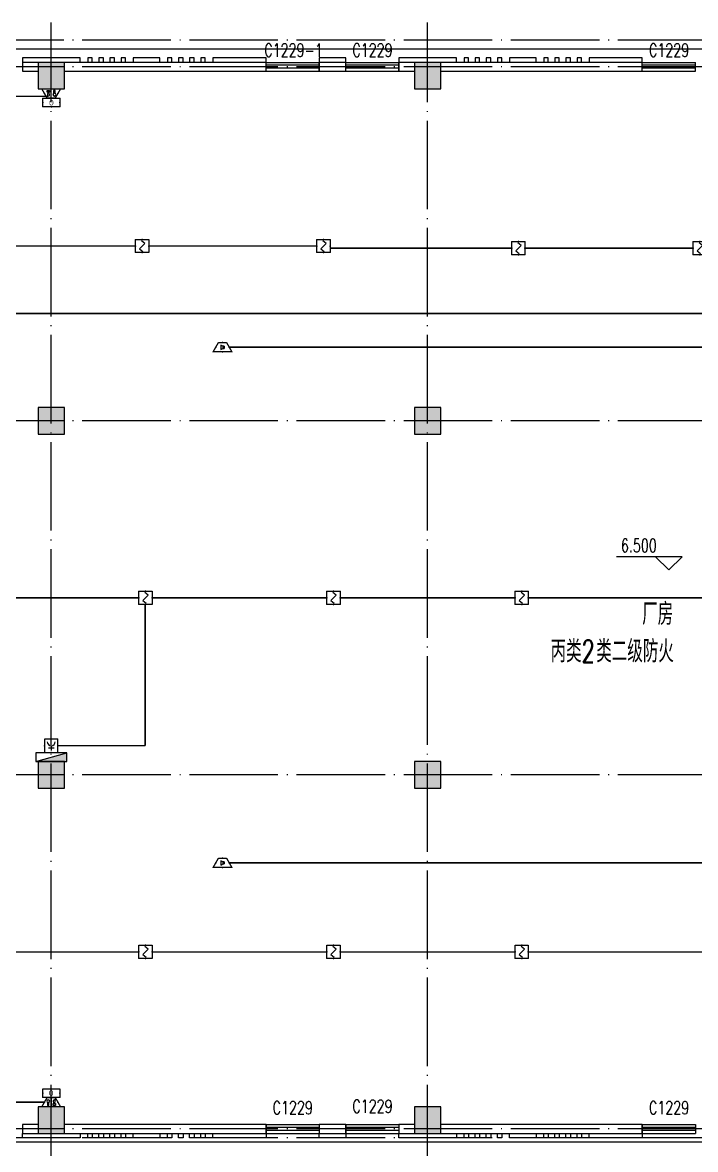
# Model space of a CAD drawing. Extents: x -124594 to 516503, y -3148 to 203159.
# Drawn here: x 110008 to 125208, y 17676 to 43139 of the extents above; entities that cross this region are included whole.
import ezdxf
from ezdxf.enums import TextEntityAlignment as Align

# ---------------------------------------------------------------- set-up
doc = ezdxf.new("R2010")
doc.units = 0
doc.header["$LTSCALE"] = 1000
doc.header["$MEASUREMENT"] = 0
doc.linetypes.add('DOTE', pattern=[2.42, 2, -0.2, 0.02, -0.2])
for name, color, linetype in [('COLUMN', 9, 'Continuous'), ('EQUIP-消防', 3, 'Continuous'), ('EQUIP_消火栓', 7, 'Continuous'), ('J-ANNO-标高标注', 144, 'Continuous'), ('J-AXIS-轴线', 1, 'DOTE'), ('J-DOOR-窗', 8, 'Continuous'), ('J-WALL-墙体', 2, 'Continuous'), ('PUB_HATCH', 8, 'Continuous'), ('PUB_TEXT', 7, 'Continuous'), ('WINDOW_TEXT', 7, 'Continuous'), ('WIRE-消防', 222, 'Continuous'), ('WIRE-消防广播', 4, 'TG_BC'), ('WIRE-消防电话', 4, 'TG_F'), ('外墙装饰线', 181, 'Continuous'), ('装饰柱', 7, 'Continuous')]:
    doc.layers.add(name, color=color, linetype=linetype)
doc.layers.add('建筑底图', color=8, linetype='Continuous', lineweight=5)
doc.styles.add('_TCH_DIM', font='SIMPLEX', dxfattribs={"bigfont": 'GBCBIG'})
doc.styles.add('_TCH_WINDOW', font='SIMPLEX', dxfattribs={"height": 3.5, "bigfont": 'GBCBIG'})
doc.styles.add('_TEL_ATTDEF', font='GBENOR', dxfattribs={"width": 0.8, "height": 3, "bigfont": 'GBCBIG'})
doc.styles.add('HZ', font='simplex.shx', dxfattribs={"width": 0.7, "bigfont": 'hztxt.shx'})
doc.styles.get("Standard").update_dxf_attribs({"font": 'gbenor.shx', "bigfont": 'gbcbig.shx'})
doc.styles.add('TG_LINETYPE', font='SIMPLEX', dxfattribs={"width": 0.8, "height": 3, "bigfont": 'HZTXT'})
doc.linetypes.add('TG_BC', pattern='A,2,-0.85,["BC",TG_LINETYPE,S=0.1,R=0,X=-0.65,Y=-0.15],0', length=2.85)
doc.linetypes.add('TG_F', pattern='A,2,-0.4,["F",TG_LINETYPE,S=0.1,R=0,X=-0.28,Y=-0.15],0', length=2.4)

# ---------------------------------------------------------------- blocks, each defined once
blk = doc.blocks.new('_FZH')
blk.add_lwpolyline([(-0.5, -0.5), (0.5, -0.5), (0.5, 0.5), (-0.5, 0.5)], close=True)
at = {"layer": 'PUB_HATCH'}
blk.add_solid([(-0.5, -0.5), (0.5, -0.5), (-0.5, 0.5), (0.5, 0.5)], dxfattribs=at)
blk = doc.blocks.new('$TCHSYS$WIN2D')
for p, q in [((-0.5, 0.5), (0.5, 0.5)), ((-0.5, 0.5), (-0.5, -0.5)), ((0.5, 0.5), (0.5, -0.5)), ((0.5, 0.167), (-0.5, 0.167)), ((0.5, -0.167), (-0.5, -0.167)), ((-0.5, -0.5), (0.5, -0.5))]:
    blk.add_line(p, q)
blk = doc.blocks.new('HGSDEWS')
at = {"color": 8}
blk.add_lwpolyline([(144558.3, 94490.8), (102258.3, 94490.8)], dxfattribs=at)
at = {"layer": 'J-ANNO-标高标注', "color": 8}
for p, q in [((124906.2, 107721.1), (123428.2, 107721.1)), ((124606.2, 107421.1), (124306.2, 107721.1)), ((124606.2, 107421.1), (124906.2, 107721.1))]:
    blk.add_line(p, q, dxfattribs=at)
at = {"layer": 'J-AXIS-轴线', "color": 8}
for p, q in [((110658.3, 93790.8), (110658.3, 119790.8)), ((119158.3, 93790.8), (119158.3, 119790.8)), ((149658.3, 119390.8), (101158.3, 119390.8)), ((149658.3, 118790.8), (101158.3, 118790.8)), ((149658.3, 110790.8), (101158.3, 110790.8)), ((149658.3, 102790.8), (101158.3, 102790.8)), ((149658.3, 94790.8), (101158.3, 94790.8)), ((149658.3, 94590.8), (101158.3, 94590.8))]:
    blk.add_line(p, q, dxfattribs=at)
at = {"layer": 'J-WALL-墙体', "color": 8}
for p, q in [((110358.3, 118890.8), (110008.3, 118890.8)), ((110008.3, 118890.8), (110008.3, 118690.8)), ((110008.3, 118690.8), (110358.3, 118690.8)), ((115508.3, 118890.8), (110958.3, 118890.8)), ((110958.3, 118690.8), (115508.3, 118690.8)), ((115508.3, 118690.8), (115508.3, 118890.8)), ((117308.3, 118890.8), (116708.3, 118890.8)), ((116708.3, 118890.8), (116708.3, 118690.8)), ((116708.3, 118690.8), (117308.3, 118690.8)), ((117308.3, 118690.8), (117308.3, 118890.8)), ((118858.3, 118890.8), (118508.3, 118890.8)), ((118508.3, 118890.8), (118508.3, 118690.8)), ((118508.3, 118690.8), (118858.3, 118690.8)), ((124008.3, 118890.8), (119458.3, 118890.8)), ((119458.3, 118690.8), (124008.3, 118690.8)), ((124008.3, 118690.8), (124008.3, 118890.8)), ((110358.3, 94890.8), (110008.3, 94890.8)), ((110008.3, 94890.8), (110008.3, 94690.8)), ((115508.3, 94890.8), (110958.3, 94890.8)), ((115508.3, 94690.8), (115508.3, 94890.8)), ((117308.3, 94890.8), (116708.3, 94890.8)), ((116708.3, 94890.8), (116708.3, 94690.8)), ((117308.3, 94690.8), (117308.3, 94890.8)), ((118858.3, 94890.8), (118508.3, 94890.8)), ((118508.3, 94890.8), (118508.3, 94690.8)), ((124008.3, 94890.8), (119458.3, 94890.8)), ((124008.3, 94690.8), (124008.3, 94890.8)), ((110008.3, 94690.8), (110358.3, 94690.8)), ((110958.3, 94690.8), (115508.3, 94690.8)), ((116708.3, 94690.8), (117308.3, 94690.8)), ((118508.3, 94690.8), (118858.3, 94690.8)), ((119458.3, 94690.8), (124008.3, 94690.8))]:
    blk.add_line(p, q, dxfattribs=at)
at = {"layer": '外墙装饰线', "color": 8}
for points in [[(144558.3, 119190.8), (106258.3, 119190.8)], [(144558.3, 94490.8), (102258.3, 94490.8)]]:
    blk.add_lwpolyline(points, dxfattribs=at)
at = {"layer": '装饰柱', "color": 8}
for points in [[(111308.3, 118890.8), (111308.3, 118990.8), (110008.3, 118990.8), (110008.3, 118890.8)], [(111583.3, 118890.8), (111583.3, 118990.8), (111483.3, 118990.8), (111483.3, 118890.8)], [(111833.3, 118890.8), (111833.3, 118990.8), (111733.3, 118990.8), (111733.3, 118890.8)], [(112083.3, 118890.8), (112083.3, 118990.8), (111983.3, 118990.8), (111983.3, 118890.8)], [(112333.3, 118890.8), (112333.3, 118990.8), (112233.3, 118990.8), (112233.3, 118890.8)], [(113108.3, 118890.8), (113108.3, 118990.8), (112508.3, 118990.8), (112508.3, 118890.8)], [(113383.3, 118890.8), (113383.3, 118990.8), (113283.3, 118990.8), (113283.3, 118890.8)], [(113633.3, 118890.8), (113633.3, 118990.8), (113533.3, 118990.8), (113533.3, 118890.8)], [(113883.3, 118890.8), (113883.3, 118990.8), (113783.3, 118990.8), (113783.3, 118890.8)], [(114133.3, 118890.8), (114133.3, 118990.8), (114033.3, 118990.8), (114033.3, 118890.8)], [(115508.3, 118890.8), (115508.3, 118990.8), (114308.3, 118990.8), (114308.3, 118890.8)], [(117308.3, 118890.8), (117308.3, 118990.8), (116708.3, 118990.8), (116708.3, 118890.8)], [(119808.3, 118890.8), (119808.3, 118990.8), (118508.3, 118990.8), (118508.3, 118890.8)], [(120083.3, 118890.8), (120083.3, 118990.8), (119983.3, 118990.8), (119983.3, 118890.8)], [(120333.3, 118890.8), (120333.3, 118990.8), (120233.3, 118990.8), (120233.3, 118890.8)], [(120583.3, 118890.8), (120583.3, 118990.8), (120483.3, 118990.8), (120483.3, 118890.8)], [(120833.3, 118890.8), (120833.3, 118990.8), (120733.3, 118990.8), (120733.3, 118890.8)], [(121608.3, 118890.8), (121608.3, 118990.8), (121008.3, 118990.8), (121008.3, 118890.8)], [(121883.3, 118890.8), (121883.3, 118990.8), (121783.3, 118990.8), (121783.3, 118890.8)], [(122133.3, 118890.8), (122133.3, 118990.8), (122033.3, 118990.8), (122033.3, 118890.8)], [(122383.3, 118890.8), (122383.3, 118990.8), (122283.3, 118990.8), (122283.3, 118890.8)], [(122633.3, 118890.8), (122633.3, 118990.8), (122533.3, 118990.8), (122533.3, 118890.8)], [(124008.3, 118890.8), (124008.3, 118990.8), (122808.3, 118990.8), (122808.3, 118890.8)], [(111308.3, 94690.8), (111308.3, 94590.8), (110008.3, 94590.8), (110008.3, 94690.8)], [(111583.3, 94690.8), (111583.3, 94590.8), (111483.3, 94590.8), (111483.3, 94690.8)], [(111833.3, 94690.8), (111833.3, 94590.8), (111733.3, 94590.8), (111733.3, 94690.8)], [(112083.3, 94690.8), (112083.3, 94590.8), (111983.3, 94590.8), (111983.3, 94690.8)], [(112333.3, 94690.8), (112333.3, 94590.8), (112233.3, 94590.8), (112233.3, 94690.8)], [(113108.3, 94690.8), (113108.3, 94590.8), (112508.3, 94590.8), (112508.3, 94690.8)], [(113383.3, 94690.8), (113383.3, 94590.8), (113283.3, 94590.8), (113283.3, 94690.8)], [(113633.3, 94690.8), (113633.3, 94590.8), (113533.3, 94590.8), (113533.3, 94690.8)], [(113883.3, 94690.8), (113883.3, 94590.8), (113783.3, 94590.8), (113783.3, 94690.8)], [(114133.3, 94690.8), (114133.3, 94590.8), (114033.3, 94590.8), (114033.3, 94690.8)], [(115508.3, 94690.8), (115508.3, 94590.8), (114308.3, 94590.8), (114308.3, 94690.8)], [(117308.3, 94690.8), (117308.3, 94590.8), (116708.3, 94590.8), (116708.3, 94690.8)], [(119808.3, 94690.8), (119808.3, 94590.8), (118508.3, 94590.8), (118508.3, 94690.8)], [(120083.3, 94690.8), (120083.3, 94590.8), (119983.3, 94590.8), (119983.3, 94690.8)], [(120333.3, 94690.8), (120333.3, 94590.8), (120233.3, 94590.8), (120233.3, 94690.8)], [(120583.3, 94690.8), (120583.3, 94590.8), (120483.3, 94590.8), (120483.3, 94690.8)], [(120833.3, 94690.8), (120833.3, 94590.8), (120733.3, 94590.8), (120733.3, 94690.8)], [(121608.3, 94690.8), (121608.3, 94590.8), (121008.3, 94590.8), (121008.3, 94690.8)], [(121883.3, 94690.8), (121883.3, 94590.8), (121783.3, 94590.8), (121783.3, 94690.8)], [(122133.3, 94690.8), (122133.3, 94590.8), (122033.3, 94590.8), (122033.3, 94690.8)], [(122383.3, 94690.8), (122383.3, 94590.8), (122283.3, 94590.8), (122283.3, 94690.8)], [(122633.3, 94690.8), (122633.3, 94590.8), (122533.3, 94590.8), (122533.3, 94690.8)], [(124008.3, 94690.8), (124008.3, 94590.8), (122808.3, 94590.8), (122808.3, 94690.8)]]:
    blk.add_lwpolyline(points, dxfattribs=at)
at = {"layer": 'COLUMN', "color": 8, "xscale": 600, "yscale": 600, "zscale": 600, "rotation": 90}
for p in [(110658.3, 118590.8), (119158.3, 118590.8), (110658.3, 110790.8), (119158.3, 110790.8), (110658.3, 102790.8), (119158.3, 102790.8), (110658.3, 94990.8), (119158.3, 94990.8)]:
    blk.add_blockref('_FZH', p, dxfattribs=at)
at = {"layer": 'J-DOOR-窗', "color": 8}
ref = blk.add_blockref('$TCHSYS$WIN2D', (116108.3, 118790.8), dxfattribs=dict(at, xscale=-1200, yscale=200, zscale=200, rotation=180))
ref.add_attrib('A', 'C1229-1', (115468.3, 119017), dxfattribs={"layer": 'WINDOW_TEXT', "color": 8, "height": 297.5, "style": '_TCH_WINDOW', "width": 0.705882})
ref = blk.add_blockref('$TCHSYS$WIN2D', (117908.3, 118790.8), dxfattribs=dict(at, xscale=-1200, yscale=200, zscale=200, rotation=180))
ref.add_attrib('A', 'C1229', (117458.3, 119017), dxfattribs={"layer": 'WINDOW_TEXT', "color": 8, "height": 297.5, "style": '_TCH_WINDOW', "width": 0.705882})
ref = blk.add_blockref('$TCHSYS$WIN2D', (124608.3, 118790.8), dxfattribs=dict(at, xscale=-1200, yscale=200, zscale=200, rotation=180))
ref.add_attrib('A', 'C1229', (124158.3, 119017), dxfattribs={"layer": 'WINDOW_TEXT', "color": 8, "height": 297.5, "style": '_TCH_WINDOW', "width": 0.705882})
ref = blk.add_blockref('$TCHSYS$WIN2D', (116108.3, 94790.8), dxfattribs=dict(at, xscale=1200, yscale=200, zscale=200))
ref.add_attrib('A', 'C1229', (115658.3, 95122.5), dxfattribs={"layer": 'WINDOW_TEXT', "color": 8, "height": 297.5, "style": '_TCH_WINDOW', "width": 0.705882})
ref = blk.add_blockref('$TCHSYS$WIN2D', (117908.3, 94790.8), dxfattribs=dict(at, xscale=1200, yscale=200, zscale=200))
ref.add_attrib('A', 'C1229', (117458.3, 95154.6), dxfattribs={"layer": 'WINDOW_TEXT', "color": 8, "height": 297.5, "style": '_TCH_WINDOW', "width": 0.705882})
ref = blk.add_blockref('$TCHSYS$WIN2D', (124608.3, 94790.8), dxfattribs=dict(at, xscale=1200, yscale=200, zscale=200))
ref.add_attrib('A', 'C1229', (124158.3, 95122.5), dxfattribs={"layer": 'WINDOW_TEXT', "color": 8, "height": 297.5, "style": '_TCH_WINDOW', "width": 0.705882})
at = {"layer": 'J-ANNO-标高标注', "color": 7, "style": '_TCH_DIM', "width": 0.705882}
blk.add_text('6.500', height=297.5, dxfattribs=at).set_placement((123524.2, 107826.1))
at = {"layer": 'PUB_TEXT', "color": 8, "style": 'HZ', "width": 0.7}
for s, p in [('厂房', (124005.3, 106177.4)), ('丙类', (121935.8, 105333.2)), ('2', (122635.8, 105333.2)), ('类二级防火', (122969.1, 105333.2))]:
    blk.add_text(s, height=500, dxfattribs=at).set_placement(p)
blk = doc.blocks.new('$Equip$00002649')
for p, q in [((-0.5, 0.5), (-0.5, -0.5)), ((0.5, 0.5), (-0.5, 0.5)), ((-0.2, 0.2), (0.05, 0.4)), ((0, 0), (-0.2, 0.2)), ((0, 0), (0.2, -0.2)), ((0.5, -0.5), (0.5, 0.5)), ((-0.5, -0.5), (0.5, -0.5)), ((0.2, -0.2), (-0.05, -0.4))]:
    blk.add_line(p, q)
at = {"const_width": 0.0667}
blk.add_lwpolyline([(-0.5, 0.5), (0.5, 0.5), (0.5, -0.5), (-0.5, -0.5), (-0.5, 0.5), (0.5, 0.5)], dxfattribs=at)
for p in [(-0.5, 0), (0, 0.5), (0.5, 0), (0, -0.5)]:
    blk.add_point(p)
at = {"color": 7, "flags": 1}
for tag, height, p in [('A', 0.00002, (0, 0)), ('B', 0.4, (0.762, -0.208))]:
    blk.add_attdef(tag, text='', height=height, dxfattribs=at).set_placement(p, align=Align.MIDDLE_CENTER)
blk = doc.blocks.new('$equip$00002679')
for p, q in [((-0.3, 0.699), (-0.703, 0)), ((-0.703, 0), (0.703, 0)), ((-0.264, 0.249), (-0.304, 0.569)), ((-0.304, 0.569), (-0.128, 0.489)), ((-0.304, 0.249), (-0.304, 0.113)), ((-0.128, 0.249), (-0.304, 0.249)), ((-0.304, 0.113), (-0.128, 0.113)), ((0.3, 0.699), (-0.3, 0.699)), ((0.3, 0.699), (-0.3, 0.699)), ((-0.128, 0.489), (-0.168, 0.249)), ((-0.128, 0.113), (-0.128, 0.249)), ((0, 0.699), (0, 0)), ((0.174, 0.11), (0.174, 0.338)), ((0.294, 0.11), (0.174, 0.11)), ((0.294, 0.338), (0.294, 0.11)), ((0.703, 0), (0.3, 0.699))]:
    blk.add_line(p, q)
at = {"const_width": 0.0667}
for points in [[(-0.299, 0.699), (0.301, 0.699), (0.703, 0), (-0.702, 0), (-0.299, 0.699), (0.301, 0.699)], [(-0.3, 0.699), (0.3, 0.699), (0.703, 0), (-0.703, 0), (-0.3, 0.699), (0.3, 0.699)]]:
    blk.add_lwpolyline(points, dxfattribs=at)
blk.add_circle((0.234, 0.43), 0.111)
for p in [(-0.501, 0.349), (0, 0.699), (0, 0), (0.502, 0.349)]:
    blk.add_point(p)
at = {"color": 7, "flags": 1}
for tag, height, p in [('A', 0.00002, (0, 0)), ('B', 0.4, (0.961, 0.299))]:
    blk.add_attdef(tag, text='', height=height, dxfattribs=at).set_placement(p, align=Align.MIDDLE_CENTER)
blk = doc.blocks.new('$equip$00002786')
for p, q in [((0.65, 0.65), (-0.65, 0.65)), ((-0.65, 0.65), (-0.65, 0)), ((-0.65, 0), (0.65, 0)), ((0.65, 0), (0.65, 0.65))]:
    blk.add_line(p, q)
at = {"const_width": 0.0667}
blk.add_lwpolyline([(-0.65, 0.65), (0.65, 0.65), (0.65, 0), (-0.65, 0), (-0.65, 0.65), (0.65, 0.65)], dxfattribs=at)
for p in [(-0.65, 0.325), (0, 0.65), (0, 0), (0.65, 0.325)]:
    blk.add_point(p)
at = {"color": 7}
blk.add_attdef('$TEXT$', text='', height=0.4, dxfattribs=at).set_placement((0.006, 0.343), align=Align.MIDDLE_CENTER)
at = {"color": 7, "flags": 1}
for tag, p in [('A', (0, 0)), ('B', (0.905, 0.246))]:
    blk.add_attdef(tag, text='', height=0.4, dxfattribs=at).set_placement(p, align=Align.MIDDLE_CENTER)
blk = doc.blocks.new('$equip$00002677')
for p, q in [((-0.3, 0.699), (-0.703, 0)), ((-0.703, 0), (0.703, 0)), ((0.3, 0.699), (-0.3, 0.699)), ((-0.117, 0.421), (-0.117, 0.26)), ((-0.117, 0.421), (-0.036, 0.421)), ((-0.036, 0.26), (-0.117, 0.26)), ((-0.036, 0.421), (0.118, 0.503)), ((-0.036, 0.421), (-0.036, 0.26)), ((0.118, 0.173), (-0.036, 0.26)), ((0.118, 0.503), (0.118, 0.173)), ((0.703, 0), (0.3, 0.699))]:
    blk.add_line(p, q)
at = {"const_width": 0.0667}
blk.add_lwpolyline([(-0.3, 0.699), (0.3, 0.699), (0.703, 0), (-0.703, 0), (-0.3, 0.699), (0.3, 0.699)], dxfattribs=at)
blk.add_lwpolyline([(-0.3, 0.699), (0.3, 0.699), (0.703, 0), (-0.703, 0), (-0.3, 0.699), (0.3, 0.699)], dxfattribs=at)
for p in [(-0.501, 0.349), (0, 0.699), (0, 0), (0.502, 0.349)]:
    blk.add_point(p)
at = {"color": 7, "flags": 1}
for tag, height, p in [('A', 0.00002, (0, 0)), ('B', 0.4, (0.961, 0.299))]:
    blk.add_attdef(tag, text='', height=height, dxfattribs=at).set_placement(p, align=Align.MIDDLE_CENTER)
blk = doc.blocks.new('$equip$00002656')
for p, q in [((-0.5, 1), (-0.5, 0)), ((0.5, 1), (-0.5, 1)), ((0.5, 0), (0.5, 1)), ((-0.5, 0), (0.5, 0)), ((-0.219, 0.331), (0.222, 0.331)), ((0, 0.5), (0, 0.15))]:
    blk.add_line(p, q)
at = {"const_width": 0.0667}
blk.add_lwpolyline([(-0.5, 1), (0.5, 1), (0.5, 0), (-0.5, 0), (-0.5, 1), (0.5, 1)], dxfattribs=at)
blk.add_arc((0, 0.8), 0.3, 180, 0)
for p in [(0, 1), (-0.5, 0.5), (0, 0), (0.5, 0.5)]:
    blk.add_point(p)
at = {"color": 7, "flags": 1}
for tag, height, p in [('A', 0.00002, (0, 0)), ('B', 0.4, (0.762, 0.292))]:
    blk.add_attdef(tag, text='', height=height, dxfattribs=at).set_placement(p, align=Align.MIDDLE_CENTER)
blk = doc.blocks.new('$TwtSys$00000434')
for p, q in [((-0.5, 0.5), (-0.5, -0.5)), ((-0.5, -0.5), (0.5, 0.5)), ((0.5, 0.5), (-0.5, 0.5)), ((0.5, -0.5), (0.5, 0.5)), ((-0.5, -0.5), (0.5, -0.5))]:
    blk.add_line(p, q)
blk.add_solid([(0.5, -0.5), (0.5, 0.5), (-0.5, -0.5)])

msp = doc.modelspace()

# ---------------------------------------------------------------- linework, layer by layer
at = {"layer": 'WIRE-消防', "const_width": 35}
for points in [[(110426, 41471), (108408, 41471)], [(110486, 41471), (110426, 41471)], [(110540, 41477), (110498, 41472)], [(112558, 38089), (108558, 38089)], [(116658, 38089), (112858, 38089)], [(121058, 38039), (116958, 38039)], [(125158, 38039), (121358, 38039)], [(112633, 30139), (108558, 30139)], [(116883, 30139), (112933, 30139)], [(121133, 30139), (117183, 30139)], [(125383, 30139), (121433, 30139)], [(112780, 26799), (112780, 29989)], [(110808, 26799), (112780, 26799)], [(112633, 22139), (108731, 22139)], [(116883, 22139), (112933, 22139)], [(121133, 22139), (117183, 22139)], [(125383, 22139), (121433, 22139)], [(110508, 18743), (108575, 18743)]]:
    msp.add_lwpolyline(points, dxfattribs=at)
msp.add_lwpolyline([(110498, 41472, -0.030339), (110486, 41471)], format="xyb", dxfattribs=at)
at = {"layer": 'WIRE-消防广播', "const_width": 35}
for points in [[(129375, 35803), (114676, 35803)], [(129375, 24154), (114676, 24154)]]:
    msp.add_lwpolyline(points, dxfattribs=at)
at = {"layer": 'WIRE-消防电话', "const_width": 35}
msp.add_lwpolyline([(106558, 36565), (143688, 36565)], dxfattribs=at)

# ---------------------------------------------------------------- block references
at = {"layer": 'EQUIP-消防', "xscale": -300, "yscale": 300, "zscale": 300, "rotation": 180}
msp.add_blockref('$equip$00002679', (110658, 41639), dxfattribs=at)
at = {"layer": 'EQUIP-消防'}
ref = msp.add_blockref('$equip$00002786', (110659, 41429), dxfattribs=dict(at, xscale=-300, yscale=300, zscale=300, rotation=180))
ref.add_attrib('$TEXT$', 'O', dxfattribs={"layer": '0', "color": 7, "height": 120, "style": '_TEL_ATTDEF'}).set_placement((110660, 41326), align=Align.MIDDLE_CENTER)
at = {"layer": 'EQUIP-消防', "yscale": 300, "zscale": 300}
for name, p, xscale in [('$Equip$00002649', (112708, 38089), -300), ('$Equip$00002649', (116808, 38089), -300), ('$Equip$00002649', (121208, 38039), -300), ('$Equip$00002649', (125308, 38039), -300), ('$equip$00002677', (114525, 35698), -300), ('$Equip$00002649', (112783, 30139), -300), ('$Equip$00002649', (117033, 30139), -300), ('$Equip$00002649', (121283, 30139), -300), ('$equip$00002656', (110658, 26649), 300), ('$equip$00002677', (114525, 24049), -300), ('$Equip$00002649', (112783, 22139), -300), ('$Equip$00002649', (117033, 22139), -300), ('$Equip$00002649', (121283, 22139), -300), ('$equip$00002679', (110658, 18639), -300)]:
    msp.add_blockref(name, p, dxfattribs=dict(at, xscale=xscale))
at = {"layer": 'EQUIP-消防'}
ref = msp.add_blockref('$equip$00002786', (110658, 18848), dxfattribs=dict(at, xscale=-300, yscale=300, zscale=300))
ref.add_attrib('$TEXT$', 'O', dxfattribs={"layer": '0', "color": 7, "height": 120, "style": '_TEL_ATTDEF'}).set_placement((110656, 18951), align=Align.MIDDLE_CENTER)
at = {"layer": 'EQUIP_消火栓', "xscale": 700, "yscale": 200, "zscale": 700}
msp.add_blockref('$TwtSys$00000434', (110658, 26539), dxfattribs=at)
at = {"layer": '建筑底图'}
msp.add_blockref('HGSDEWS', (0, -76652), dxfattribs=at)

doc.saveas('drawing.dxf')
